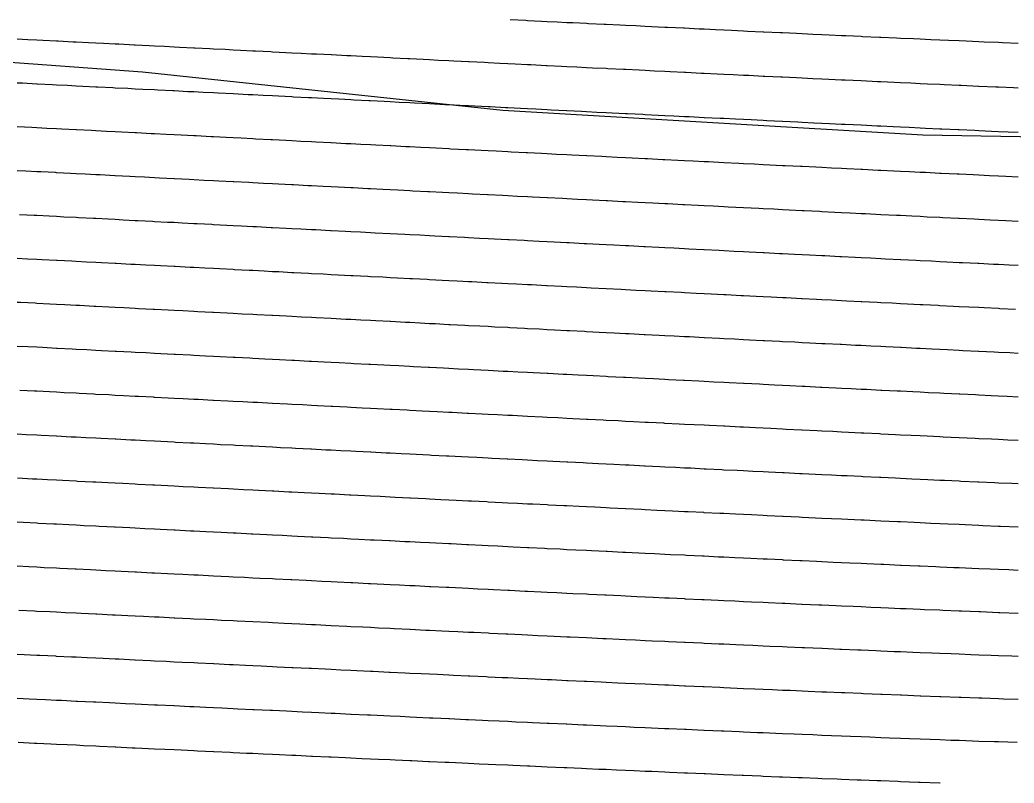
# Model space of a CAD drawing. Header units: metres. Extents: x 0 to 7092, y 40 to 458.
# Drawn here: x 1673.4 to 1833.5, y 40 to 163 of the extents above; entities that cross this region are included whole.
import ezdxf

# ---------------------------------------------------------------- set-up
doc = ezdxf.new("R2010")
doc.units = ezdxf.units.M

msp = doc.modelspace()

# ---------------------------------------------------------------- linework, layer by layer
at = {"color": 1}
msp.add_lwpolyline([(1631.43, 159.15), (1693.11, 154.64), (1693.11, 154.64), (1693.11, 154.64), (1693.11, 154.64), (1693.11, 154.64), (1751.17, 148.46), (1751.17, 148.46), (1751.17, 148.46), (1751.17, 148.46), (1751.17, 148.46), (1751.17, 148.46), (1818.84, 144.49), (1818.84, 144.49), (1818.84, 144.49), (1818.84, 144.49), (1818.84, 144.49), (1881.6, 143.42)], dxfattribs=at)
at = {"layer": 'Contour_Level_10'}
msp.add_lwpolyline([(1834.17, 123.41), (1832.7, 123.48), (1831.01, 123.56), (1830.18, 123.6), (1827.85, 123.72), (1827.68, 123.72), (1825.18, 123.85), (1824.69, 123.87), (1822.69, 123.97), (1821.53, 124.03), (1820.21, 124.09), (1818.37, 124.18), (1817.74, 124.22), (1815.27, 124.34), (1815.2, 124.34), (1812.81, 124.46), (1812.04, 124.5), (1810.36, 124.59), (1808.88, 124.66), (1807.91, 124.71), (1805.72, 124.82), (1805.46, 124.83), (1803.01, 124.95), (1802.56, 124.98), (1800.57, 125.08), (1799.4, 125.14), (1798.14, 125.2), (1796.23, 125.3), (1795.7, 125.32), (1793.27, 125.45), (1793.07, 125.46), (1790.84, 125.57), (1789.91, 125.62), (1788.41, 125.69), (1786.75, 125.78), (1785.99, 125.82), (1783.59, 125.94), (1783.56, 125.94), (1781.14, 126.06), (1780.43, 126.1), (1778.72, 126.19), (1777.26, 126.26), (1776.31, 126.31), (1774.1, 126.42), (1773.89, 126.43), (1771.47, 126.56), (1770.94, 126.58), (1769.06, 126.68), (1767.78, 126.74), (1766.65, 126.8), (1764.62, 126.91), (1764.24, 126.92), (1761.83, 127.05), (1761.45, 127.07), (1759.42, 127.17), (1758.29, 127.23), (1757.01, 127.29), (1755.13, 127.39), (1754.61, 127.42), (1752.2, 127.54), (1751.97, 127.55), (1749.8, 127.66), (1748.81, 127.71), (1747.4, 127.79), (1745.65, 127.88), (1744.99, 127.91), (1742.59, 128.03), (1742.48, 128.04), (1740.19, 128.16), (1739.32, 128.2), (1737.79, 128.28), (1736.16, 128.36), (1735.39, 128.4), (1733, 128.53), (1733, 128.53), (1730.6, 128.65), (1729.84, 128.69), (1728.2, 128.77), (1726.68, 128.85), (1725.81, 128.89), (1723.51, 129.01), (1723.41, 129.02), (1721.02, 129.14), (1720.35, 129.18), (1718.63, 129.26), (1717.19, 129.34), (1716.24, 129.39), (1714.03, 129.5), (1713.85, 129.51), (1711.46, 129.63), (1710.87, 129.66), (1709.07, 129.76), (1707.7, 129.83), (1706.68, 129.88), (1704.54, 129.99), (1704.29, 130), (1701.9, 130.13), (1701.38, 130.15), (1699.51, 130.25), (1698.22, 130.32), (1697.13, 130.37), (1695.06, 130.48), (1694.74, 130.5), (1692.36, 130.62), (1691.9, 130.64), (1689.97, 130.74), (1688.73, 130.81), (1687.59, 130.86), (1685.57, 130.97), (1685.21, 130.99), (1682.82, 131.11), (1682.41, 131.13), (1680.44, 131.23), (1679.25, 131.3), (1678.06, 131.36), (1676.09, 131.46), (1675.68, 131.48), (1673.3, 131.6)], dxfattribs=at)
at = {"layer": 'Contour_Level_11'}
msp.add_lwpolyline([(1833.74, 116.34), (1831.22, 116.46), (1831.01, 116.47), (1828.72, 116.58), (1827.85, 116.63), (1826.24, 116.71), (1824.69, 116.78), (1823.75, 116.83), (1821.53, 116.94), (1821.28, 116.95), (1818.81, 117.08), (1818.37, 117.1), (1816.35, 117.2), (1815.2, 117.26), (1813.9, 117.32), (1812.04, 117.41), (1811.45, 117.44), (1809, 117.57), (1808.88, 117.57), (1806.56, 117.69), (1805.72, 117.73), (1804.12, 117.81), (1802.56, 117.89), (1801.68, 117.94), (1799.4, 118.05), (1799.25, 118.06), (1796.82, 118.18), (1796.23, 118.21), (1794.39, 118.31), (1793.07, 118.37), (1791.97, 118.43), (1789.91, 118.53), (1789.54, 118.55), (1787.12, 118.68), (1786.75, 118.69), (1784.7, 118.8), (1783.59, 118.86), (1782.29, 118.92), (1780.43, 119.02), (1779.87, 119.05), (1777.45, 119.17), (1777.26, 119.18), (1775.04, 119.29), (1774.1, 119.34), (1772.63, 119.41), (1770.94, 119.5), (1770.22, 119.54), (1767.81, 119.66), (1767.78, 119.66), (1765.4, 119.78), (1764.62, 119.82), (1763, 119.91), (1761.45, 119.99), (1760.59, 120.03), (1758.29, 120.15), (1758.19, 120.15), (1755.79, 120.28), (1755.13, 120.31), (1753.38, 120.4), (1751.97, 120.47), (1750.98, 120.52), (1748.81, 120.63), (1748.58, 120.65), (1746.18, 120.77), (1745.65, 120.8), (1743.79, 120.89), (1742.48, 120.96), (1741.39, 121.02), (1739.32, 121.12), (1738.99, 121.14), (1736.6, 121.26), (1736.16, 121.28), (1734.2, 121.38), (1733, 121.45), (1731.81, 121.51), (1729.84, 121.61), (1729.42, 121.63), (1727.02, 121.75), (1726.68, 121.77), (1724.63, 121.88), (1723.51, 121.93), (1722.24, 122), (1720.35, 122.1), (1719.85, 122.12), (1717.46, 122.25), (1717.19, 122.26), (1715.08, 122.37), (1714.03, 122.42), (1712.69, 122.49), (1710.87, 122.59), (1710.3, 122.62), (1707.92, 122.74), (1707.7, 122.75), (1705.53, 122.86), (1704.54, 122.91), (1703.15, 122.98), (1701.38, 123.08), (1700.76, 123.11), (1698.38, 123.23), (1698.22, 123.24), (1696, 123.35), (1695.06, 123.4), (1693.62, 123.48), (1691.9, 123.57), (1691.24, 123.6), (1688.86, 123.72), (1688.73, 123.73), (1686.48, 123.85), (1685.57, 123.89), (1684.1, 123.97), (1682.41, 124.06), (1681.73, 124.09), (1679.35, 124.22), (1679.25, 124.22), (1676.97, 124.34), (1676.09, 124.39), (1674.6, 124.46), (1672.93, 124.55)], dxfattribs=at)
at = {"layer": 'Contour_Level_12'}
msp.add_lwpolyline([(1834.17, 109.25), (1832.81, 109.32), (1831.01, 109.41), (1830.28, 109.44), (1827.85, 109.56), (1827.77, 109.56), (1825.27, 109.69), (1824.69, 109.72), (1822.78, 109.81), (1821.53, 109.87), (1820.29, 109.93), (1818.37, 110.03), (1817.82, 110.06), (1815.35, 110.18), (1815.2, 110.19), (1812.88, 110.3), (1812.04, 110.35), (1810.42, 110.43), (1808.88, 110.5), (1807.97, 110.55), (1805.72, 110.66), (1805.52, 110.67), (1803.07, 110.8), (1802.56, 110.82), (1800.63, 110.92), (1799.4, 110.98), (1798.19, 111.04), (1796.23, 111.14), (1795.76, 111.17), (1793.32, 111.29), (1793.07, 111.3), (1790.89, 111.41), (1789.91, 111.46), (1788.47, 111.53), (1786.75, 111.62), (1786.04, 111.66), (1783.62, 111.78), (1783.59, 111.78), (1781.2, 111.9), (1780.43, 111.94), (1778.78, 112.03), (1777.26, 112.1), (1776.36, 112.15), (1774.1, 112.27), (1773.94, 112.27), (1771.53, 112.4), (1770.94, 112.43), (1769.11, 112.52), (1767.78, 112.59), (1766.7, 112.64), (1764.62, 112.75), (1764.29, 112.77), (1761.88, 112.89), (1761.45, 112.91), (1759.48, 113.01), (1758.29, 113.07), (1757.07, 113.14), (1755.13, 113.23), (1754.66, 113.26), (1752.26, 113.38), (1751.97, 113.4), (1749.86, 113.5), (1748.81, 113.56), (1747.45, 113.63), (1745.65, 113.72), (1745.05, 113.75), (1742.65, 113.87), (1742.48, 113.88), (1740.26, 114), (1739.32, 114.04), (1737.86, 114.12), (1736.16, 114.21), (1735.46, 114.24), (1733.06, 114.37), (1733, 114.37), (1730.67, 114.49), (1729.84, 114.53), (1728.28, 114.61), (1726.68, 114.69), (1725.88, 114.74), (1723.51, 114.86), (1723.49, 114.86), (1721.1, 114.98), (1720.35, 115.02), (1718.71, 115.11), (1717.19, 115.18), (1716.32, 115.23), (1714.03, 115.35), (1713.93, 115.35), (1711.54, 115.47), (1710.87, 115.51), (1709.16, 115.6), (1707.7, 115.67), (1706.77, 115.72), (1704.54, 115.84), (1704.38, 115.84), (1702, 115.97), (1701.38, 116), (1699.62, 116.09), (1698.22, 116.16), (1697.23, 116.21), (1695.06, 116.33), (1694.85, 116.34), (1692.47, 116.46), (1691.9, 116.49), (1690.09, 116.58), (1688.73, 116.65), (1687.71, 116.71), (1685.57, 116.82), (1685.33, 116.83), (1682.95, 116.95), (1682.41, 116.98), (1680.58, 117.08), (1679.25, 117.14), (1678.2, 117.2), (1676.09, 117.31), (1675.82, 117.32), (1673.45, 117.44), (1672.93, 117.47)], dxfattribs=at)
at = {"layer": 'Contour_Level_13'}
msp.add_lwpolyline([(1834.17, 102.22), (1832.41, 102.3), (1831.01, 102.37), (1829.84, 102.42), (1827.85, 102.52), (1827.29, 102.55), (1824.75, 102.67), (1824.69, 102.67), (1822.22, 102.79), (1821.53, 102.83), (1819.71, 102.92), (1818.37, 102.98), (1817.2, 103.04), (1815.2, 103.14), (1814.7, 103.16), (1812.21, 103.29), (1812.04, 103.29), (1809.73, 103.41), (1808.88, 103.45), (1807.25, 103.53), (1805.72, 103.61), (1804.78, 103.65), (1802.56, 103.77), (1802.31, 103.78), (1799.85, 103.9), (1799.4, 103.92), (1797.39, 104.02), (1796.23, 104.08), (1794.94, 104.15), (1793.07, 104.24), (1792.49, 104.27), (1790.04, 104.39), (1789.91, 104.4), (1787.6, 104.52), (1786.75, 104.56), (1785.16, 104.64), (1783.59, 104.72), (1782.72, 104.76), (1780.43, 104.88), (1780.28, 104.89), (1777.85, 105.01), (1777.26, 105.04), (1775.42, 105.13), (1774.1, 105.2), (1772.99, 105.26), (1770.94, 105.36), (1770.57, 105.38), (1768.14, 105.5), (1767.78, 105.52), (1765.72, 105.62), (1764.62, 105.68), (1763.3, 105.75), (1761.45, 105.84), (1760.88, 105.87), (1758.47, 105.99), (1758.29, 106), (1756.05, 106.12), (1755.13, 106.16), (1753.64, 106.24), (1751.97, 106.33), (1751.23, 106.36), (1748.81, 106.49), (1748.81, 106.49), (1746.41, 106.61), (1745.65, 106.65), (1744, 106.73), (1742.48, 106.81), (1741.59, 106.86), (1739.32, 106.97), (1739.18, 106.98), (1736.78, 107.1), (1736.16, 107.13), (1734.38, 107.23), (1733, 107.3), (1731.97, 107.35), (1729.84, 107.46), (1729.57, 107.47), (1727.17, 107.59), (1726.68, 107.62), (1724.77, 107.72), (1723.51, 107.78), (1722.38, 107.84), (1720.35, 107.94), (1719.98, 107.96), (1717.58, 108.09), (1717.19, 108.11), (1715.19, 108.21), (1714.03, 108.27), (1712.79, 108.33), (1710.87, 108.43), (1710.4, 108.46), (1708.01, 108.58), (1707.7, 108.6), (1705.62, 108.7), (1704.54, 108.76), (1703.23, 108.83), (1701.38, 108.92), (1700.84, 108.95), (1698.45, 109.07), (1698.22, 109.08), (1696.06, 109.2), (1695.06, 109.25), (1693.68, 109.32), (1691.9, 109.41), (1691.29, 109.44), (1688.9, 109.56), (1688.73, 109.57), (1686.52, 109.69), (1685.57, 109.74), (1684.14, 109.81), (1682.41, 109.9), (1681.76, 109.93), (1679.37, 110.06), (1679.25, 110.06), (1676.99, 110.18), (1676.09, 110.23), (1674.61, 110.3), (1672.93, 110.39)], dxfattribs=at)
at = {"layer": 'Contour_Level_14'}
msp.add_lwpolyline([(1834.17, 95.21), (1832.52, 95.28), (1831.01, 95.35), (1829.88, 95.41), (1827.85, 95.5), (1827.26, 95.53), (1824.69, 95.65), (1824.65, 95.65), (1822.07, 95.77), (1821.53, 95.8), (1819.5, 95.9), (1818.37, 95.95), (1816.94, 96.02), (1815.2, 96.1), (1814.39, 96.14), (1812.04, 96.26), (1811.86, 96.27), (1809.33, 96.39), (1808.88, 96.41), (1806.82, 96.51), (1805.72, 96.57), (1804.31, 96.64), (1802.56, 96.72), (1801.8, 96.76), (1799.4, 96.88), (1799.31, 96.88), (1796.82, 97.01), (1796.23, 97.04), (1794.34, 97.13), (1793.07, 97.19), (1791.86, 97.25), (1789.91, 97.35), (1789.39, 97.38), (1786.92, 97.5), (1786.75, 97.51), (1784.46, 97.62), (1783.59, 97.67), (1782, 97.74), (1780.43, 97.82), (1779.54, 97.87), (1777.26, 97.98), (1777.08, 97.99), (1774.63, 98.11), (1774.1, 98.14), (1772.19, 98.24), (1770.94, 98.3), (1769.74, 98.36), (1767.78, 98.46), (1767.3, 98.48), (1764.86, 98.61), (1764.62, 98.62), (1762.43, 98.73), (1761.45, 98.78), (1759.99, 98.85), (1758.29, 98.94), (1757.56, 98.98), (1755.13, 99.1), (1755.13, 99.1), (1752.7, 99.22), (1751.97, 99.26), (1750.27, 99.35), (1748.81, 99.42), (1747.85, 99.47), (1745.65, 99.58), (1745.43, 99.59), (1743.01, 99.71), (1742.48, 99.74), (1740.59, 99.84), (1739.32, 99.9), (1738.17, 99.96), (1736.16, 100.06), (1735.75, 100.08), (1733.34, 100.21), (1733, 100.22), (1730.92, 100.33), (1729.84, 100.39), (1728.51, 100.45), (1726.68, 100.55), (1726.1, 100.58), (1723.69, 100.7), (1723.51, 100.71), (1721.28, 100.82), (1720.35, 100.87), (1718.88, 100.95), (1717.19, 101.03), (1716.47, 101.07), (1714.06, 101.19), (1714.03, 101.19), (1711.66, 101.32), (1710.87, 101.36), (1709.26, 101.44), (1707.7, 101.52), (1706.86, 101.56), (1704.54, 101.68), (1704.46, 101.68), (1702.06, 101.81), (1701.38, 101.84), (1699.66, 101.93), (1698.22, 102), (1697.26, 102.05), (1695.06, 102.17), (1694.86, 102.18), (1692.47, 102.3), (1691.9, 102.33), (1690.07, 102.42), (1688.73, 102.49), (1687.68, 102.55), (1685.57, 102.65), (1685.28, 102.67), (1682.89, 102.79), (1682.41, 102.82), (1680.5, 102.92), (1679.25, 102.98), (1678.11, 103.04), (1676.09, 103.14), (1675.72, 103.16), (1673.33, 103.29)], dxfattribs=at)
at = {"layer": 'Contour_Level_15'}
msp.add_lwpolyline([(1834.17, 88.22), (1833.13, 88.26), (1831.01, 88.36), (1830.37, 88.39), (1827.85, 88.5), (1827.65, 88.51), (1824.96, 88.63), (1824.69, 88.65), (1822.29, 88.76), (1821.53, 88.79), (1819.64, 88.88), (1818.37, 88.94), (1817.02, 89), (1815.2, 89.09), (1814.4, 89.13), (1812.04, 89.24), (1811.81, 89.25), (1809.22, 89.37), (1808.88, 89.39), (1806.65, 89.5), (1805.72, 89.54), (1804.09, 89.62), (1802.56, 89.69), (1801.55, 89.74), (1799.4, 89.85), (1799, 89.86), (1796.47, 89.99), (1796.23, 90), (1793.95, 90.11), (1793.07, 90.15), (1791.44, 90.23), (1789.91, 90.31), (1788.93, 90.36), (1786.75, 90.46), (1786.42, 90.48), (1783.93, 90.6), (1783.59, 90.62), (1781.43, 90.73), (1780.43, 90.78), (1778.95, 90.85), (1777.26, 90.93), (1776.46, 90.97), (1774.1, 91.09), (1773.99, 91.1), (1771.51, 91.22), (1770.94, 91.25), (1769.04, 91.34), (1767.78, 91.41), (1766.58, 91.47), (1764.62, 91.56), (1764.11, 91.59), (1761.65, 91.71), (1761.45, 91.72), (1759.2, 91.83), (1758.29, 91.88), (1756.74, 91.96), (1755.13, 92.04), (1754.29, 92.08), (1751.97, 92.2), (1751.84, 92.2), (1749.4, 92.33), (1748.81, 92.36), (1746.96, 92.45), (1745.65, 92.52), (1744.51, 92.57), (1742.48, 92.68), (1742.07, 92.7), (1739.64, 92.82), (1739.32, 92.84), (1737.2, 92.94), (1736.16, 93), (1734.77, 93.07), (1733, 93.16), (1732.34, 93.19), (1729.91, 93.31), (1729.84, 93.32), (1727.48, 93.44), (1726.68, 93.48), (1725.05, 93.56), (1723.51, 93.64), (1722.63, 93.68), (1720.35, 93.8), (1720.2, 93.8), (1717.78, 93.93), (1717.19, 93.96), (1715.36, 94.05), (1714.03, 94.12), (1712.94, 94.17), (1710.87, 94.28), (1710.52, 94.3), (1708.11, 94.42), (1707.7, 94.44), (1705.69, 94.54), (1704.54, 94.6), (1703.28, 94.67), (1701.38, 94.76), (1700.86, 94.79), (1698.45, 94.91), (1698.22, 94.92), (1696.04, 95.04), (1695.06, 95.09), (1693.63, 95.16), (1691.9, 95.25), (1691.22, 95.28), (1688.81, 95.41), (1688.73, 95.41), (1686.4, 95.53), (1685.57, 95.57), (1684, 95.65), (1682.41, 95.73), (1681.59, 95.77), (1679.25, 95.89), (1679.19, 95.9), (1676.78, 96.02), (1676.09, 96.06), (1674.38, 96.14), (1672.93, 96.22)], dxfattribs=at)
at = {"layer": 'Contour_Level_16'}
msp.add_lwpolyline([(1834.17, 81.25), (1831.31, 81.37), (1831.01, 81.38), (1828.46, 81.49), (1827.85, 81.52), (1825.65, 81.62), (1824.69, 81.66), (1822.88, 81.74), (1821.53, 81.8), (1820.13, 81.86), (1818.37, 81.94), (1817.41, 81.98), (1815.2, 82.09), (1814.71, 82.11), (1812.04, 82.23), (1812.04, 82.23), (1809.38, 82.35), (1808.88, 82.38), (1806.74, 82.48), (1805.72, 82.53), (1804.12, 82.6), (1802.56, 82.67), (1801.51, 82.72), (1799.4, 82.82), (1798.92, 82.85), (1796.33, 82.97), (1796.23, 82.97), (1793.76, 83.09), (1793.07, 83.13), (1791.19, 83.22), (1789.91, 83.28), (1788.64, 83.34), (1786.75, 83.43), (1786.09, 83.46), (1783.59, 83.58), (1783.55, 83.59), (1781.02, 83.71), (1780.43, 83.74), (1778.5, 83.83), (1777.26, 83.89), (1775.98, 83.95), (1774.1, 84.05), (1773.47, 84.08), (1770.96, 84.2), (1770.94, 84.2), (1768.46, 84.32), (1767.78, 84.36), (1765.96, 84.45), (1764.62, 84.51), (1763.47, 84.57), (1761.45, 84.67), (1760.98, 84.69), (1758.49, 84.82), (1758.29, 84.83), (1756.01, 84.94), (1755.13, 84.98), (1753.53, 85.06), (1751.97, 85.14), (1751.06, 85.19), (1748.81, 85.3), (1748.59, 85.31), (1746.12, 85.43), (1745.65, 85.46), (1743.66, 85.56), (1742.48, 85.61), (1741.19, 85.68), (1739.32, 85.77), (1738.73, 85.8), (1736.28, 85.92), (1736.16, 85.93), (1733.82, 86.05), (1733, 86.09), (1731.37, 86.17), (1729.84, 86.25), (1728.92, 86.29), (1726.68, 86.41), (1726.47, 86.42), (1724.02, 86.54), (1723.51, 86.57), (1721.58, 86.66), (1720.35, 86.73), (1719.14, 86.79), (1717.19, 86.88), (1716.69, 86.91), (1714.25, 87.03), (1714.03, 87.04), (1711.82, 87.16), (1710.87, 87.2), (1709.38, 87.28), (1707.7, 87.36), (1706.94, 87.4), (1704.54, 87.52), (1704.51, 87.53), (1702.08, 87.65), (1701.38, 87.68), (1699.65, 87.77), (1698.22, 87.84), (1697.21, 87.89), (1695.06, 88), (1694.79, 88.02), (1692.36, 88.14), (1691.9, 88.16), (1689.93, 88.26), (1688.73, 88.32), (1687.5, 88.39), (1685.57, 88.49), (1685.08, 88.51), (1682.65, 88.63), (1682.41, 88.65), (1680.23, 88.76), (1679.25, 88.81), (1677.8, 88.88), (1676.09, 88.97), (1675.38, 89), (1672.96, 89.13)], dxfattribs=at)
at = {"layer": 'Contour_Level_17'}
msp.add_lwpolyline([(1834.17, 74.29), (1832.67, 74.35), (1831.01, 74.42), (1829.66, 74.47), (1827.85, 74.55), (1826.71, 74.6), (1824.69, 74.68), (1823.8, 74.72), (1821.53, 74.82), (1820.93, 74.84), (1818.37, 74.96), (1818.1, 74.97), (1815.3, 75.09), (1815.2, 75.09), (1812.53, 75.21), (1812.04, 75.24), (1809.79, 75.34), (1808.88, 75.38), (1807.07, 75.46), (1805.72, 75.52), (1804.37, 75.58), (1802.56, 75.67), (1801.69, 75.71), (1799.4, 75.81), (1799.02, 75.83), (1796.38, 75.95), (1796.23, 75.96), (1793.74, 76.08), (1793.07, 76.11), (1791.12, 76.2), (1789.91, 76.26), (1788.51, 76.32), (1786.75, 76.4), (1785.91, 76.44), (1783.59, 76.56), (1783.32, 76.57), (1780.75, 76.69), (1780.43, 76.71), (1778.18, 76.81), (1777.26, 76.86), (1775.61, 76.94), (1774.1, 77.01), (1773.06, 77.06), (1770.94, 77.16), (1770.51, 77.18), (1767.97, 77.31), (1767.78, 77.32), (1765.44, 77.43), (1764.62, 77.47), (1762.91, 77.55), (1761.45, 77.62), (1760.38, 77.68), (1758.29, 77.78), (1757.87, 77.8), (1755.35, 77.92), (1755.13, 77.93), (1752.84, 78.05), (1751.97, 78.09), (1750.34, 78.17), (1748.81, 78.24), (1747.84, 78.29), (1745.65, 78.4), (1745.34, 78.41), (1742.85, 78.54), (1742.48, 78.56), (1740.36, 78.66), (1739.32, 78.71), (1737.87, 78.78), (1736.16, 78.87), (1735.39, 78.91), (1733, 79.03), (1732.9, 79.03), (1730.43, 79.15), (1729.84, 79.18), (1727.95, 79.28), (1726.68, 79.34), (1725.48, 79.4), (1723.51, 79.5), (1723, 79.52), (1720.54, 79.65), (1720.35, 79.65), (1718.07, 79.77), (1717.19, 79.81), (1715.6, 79.89), (1714.03, 79.97), (1713.14, 80.02), (1710.87, 80.13), (1710.68, 80.14), (1708.22, 80.26), (1707.7, 80.29), (1705.76, 80.38), (1704.54, 80.45), (1703.3, 80.51), (1701.38, 80.6), (1700.85, 80.63), (1698.39, 80.75), (1698.22, 80.76), (1695.94, 80.88), (1695.06, 80.92), (1693.49, 81), (1691.9, 81.08), (1691.04, 81.12), (1688.73, 81.24), (1688.59, 81.25), (1686.14, 81.37), (1685.57, 81.4), (1683.69, 81.49), (1682.41, 81.56), (1681.24, 81.62), (1679.25, 81.72), (1678.8, 81.74), (1676.35, 81.86), (1676.09, 81.88), (1673.9, 81.98), (1672.93, 82.03)], dxfattribs=at)
at = {"layer": 'Contour_Level_18'}
msp.add_lwpolyline([(1834.17, 67.34), (1831.22, 67.46), (1831.01, 67.46), (1828.09, 67.58), (1827.85, 67.59), (1825.03, 67.7), (1824.69, 67.72), (1822.02, 67.83), (1821.53, 67.85), (1819.06, 67.95), (1818.37, 67.98), (1816.15, 68.07), (1815.2, 68.11), (1813.27, 68.2), (1812.04, 68.25), (1810.43, 68.32), (1808.88, 68.39), (1807.61, 68.44), (1805.72, 68.52), (1804.82, 68.56), (1802.56, 68.67), (1802.06, 68.69), (1799.4, 68.81), (1799.31, 68.81), (1796.59, 68.93), (1796.23, 68.95), (1793.89, 69.06), (1793.07, 69.09), (1791.2, 69.18), (1789.91, 69.24), (1788.53, 69.3), (1786.75, 69.39), (1785.87, 69.43), (1783.59, 69.53), (1783.22, 69.55), (1780.59, 69.67), (1780.43, 69.68), (1777.97, 69.8), (1777.26, 69.83), (1775.36, 69.92), (1774.1, 69.98), (1772.76, 70.04), (1770.94, 70.13), (1770.16, 70.17), (1767.78, 70.28), (1767.58, 70.29), (1765, 70.41), (1764.62, 70.43), (1762.43, 70.53), (1761.45, 70.58), (1759.86, 70.66), (1758.29, 70.73), (1757.31, 70.78), (1755.13, 70.89), (1754.75, 70.9), (1752.21, 71.03), (1751.97, 71.04), (1749.67, 71.15), (1748.81, 71.19), (1747.13, 71.27), (1745.65, 71.35), (1744.6, 71.4), (1742.48, 71.5), (1742.07, 71.52), (1739.55, 71.64), (1739.32, 71.65), (1737.03, 71.77), (1736.16, 71.81), (1734.52, 71.89), (1733, 71.96), (1732.01, 72.01), (1729.84, 72.12), (1729.5, 72.14), (1726.99, 72.26), (1726.68, 72.27), (1724.49, 72.38), (1723.51, 72.43), (1721.99, 72.5), (1720.35, 72.59), (1719.49, 72.63), (1717.19, 72.74), (1717, 72.75), (1714.5, 72.87), (1714.03, 72.9), (1712.01, 73), (1710.87, 73.05), (1709.53, 73.12), (1707.7, 73.21), (1707.04, 73.24), (1704.55, 73.37), (1704.54, 73.37), (1702.07, 73.49), (1701.38, 73.52), (1699.59, 73.61), (1698.22, 73.68), (1697.11, 73.74), (1695.06, 73.84), (1694.63, 73.86), (1692.15, 73.98), (1691.9, 73.99), (1689.67, 74.11), (1688.73, 74.15), (1687.19, 74.23), (1685.57, 74.31), (1684.72, 74.35), (1682.41, 74.47), (1682.24, 74.47), (1679.77, 74.6), (1679.25, 74.62), (1677.29, 74.72), (1676.09, 74.78), (1674.82, 74.84), (1672.93, 74.94)], dxfattribs=at)
at = {"layer": 'Contour_Level_19'}
msp.add_lwpolyline([(1834.17, 60.4), (1833.14, 60.44), (1831.01, 60.52), (1829.81, 60.56), (1827.85, 60.64), (1826.56, 60.68), (1824.69, 60.76), (1823.39, 60.81), (1821.53, 60.88), (1820.28, 60.93), (1818.37, 61.01), (1817.23, 61.05), (1815.2, 61.14), (1814.22, 61.18), (1812.04, 61.27), (1811.26, 61.3), (1808.88, 61.4), (1808.34, 61.42), (1805.72, 61.54), (1805.45, 61.55), (1802.59, 61.67), (1802.56, 61.67), (1799.76, 61.79), (1799.4, 61.81), (1796.96, 61.92), (1796.23, 61.95), (1794.18, 62.04), (1793.07, 62.09), (1791.42, 62.16), (1789.91, 62.23), (1788.67, 62.29), (1786.75, 62.37), (1785.95, 62.41), (1783.59, 62.52), (1783.24, 62.53), (1780.54, 62.65), (1780.43, 62.66), (1777.86, 62.78), (1777.26, 62.81), (1775.2, 62.9), (1774.1, 62.95), (1772.54, 63.02), (1770.94, 63.1), (1769.89, 63.15), (1767.78, 63.25), (1767.26, 63.27), (1764.63, 63.39), (1764.62, 63.39), (1762.01, 63.52), (1761.45, 63.54), (1759.41, 63.64), (1758.29, 63.69), (1756.8, 63.76), (1755.13, 63.84), (1754.21, 63.89), (1751.97, 63.99), (1751.62, 64.01), (1749.04, 64.13), (1748.81, 64.14), (1746.47, 64.26), (1745.65, 64.29), (1743.9, 64.38), (1742.48, 64.45), (1741.33, 64.5), (1739.32, 64.6), (1738.77, 64.62), (1736.22, 64.75), (1736.16, 64.75), (1733.67, 64.87), (1733, 64.9), (1731.12, 64.99), (1729.84, 65.06), (1728.58, 65.12), (1726.68, 65.21), (1726.04, 65.24), (1723.51, 65.36), (1723.5, 65.36), (1720.97, 65.49), (1720.35, 65.52), (1718.44, 65.61), (1717.19, 65.67), (1715.91, 65.73), (1714.03, 65.82), (1713.39, 65.86), (1710.87, 65.98), (1710.87, 65.98), (1708.35, 66.1), (1707.7, 66.13), (1705.83, 66.23), (1704.54, 66.29), (1703.31, 66.35), (1701.38, 66.44), (1700.8, 66.47), (1698.29, 66.59), (1698.22, 66.6), (1695.77, 66.72), (1695.06, 66.75), (1693.26, 66.84), (1691.9, 66.91), (1690.75, 66.96), (1688.73, 67.06), (1688.25, 67.09), (1685.74, 67.21), (1685.57, 67.22), (1683.23, 67.33), (1682.41, 67.37), (1680.72, 67.46), (1679.25, 67.53), (1678.22, 67.58), (1676.09, 67.68), (1675.71, 67.7), (1673.2, 67.83)], dxfattribs=at)
at = {"layer": 'Contour_Level_20'}
msp.add_lwpolyline([(1834.17, 53.46), (1831.8, 53.54), (1831.01, 53.57), (1828.34, 53.67), (1827.85, 53.68), (1824.99, 53.79), (1824.69, 53.8), (1821.71, 53.91), (1821.53, 53.92), (1818.51, 54.04), (1818.37, 54.04), (1815.37, 54.16), (1815.2, 54.17), (1812.28, 54.28), (1812.04, 54.29), (1809.24, 54.41), (1808.88, 54.42), (1806.24, 54.53), (1805.72, 54.55), (1803.28, 54.65), (1802.56, 54.68), (1800.36, 54.77), (1799.4, 54.82), (1797.46, 54.9), (1796.23, 54.95), (1794.59, 55.02), (1793.07, 55.09), (1791.75, 55.14), (1789.91, 55.22), (1788.93, 55.27), (1786.75, 55.36), (1786.13, 55.39), (1783.59, 55.5), (1783.35, 55.51), (1780.59, 55.64), (1780.43, 55.64), (1777.84, 55.76), (1777.26, 55.79), (1775.11, 55.88), (1774.1, 55.93), (1772.4, 56.01), (1770.94, 56.07), (1769.7, 56.13), (1767.78, 56.22), (1767.01, 56.25), (1764.62, 56.36), (1764.33, 56.38), (1761.66, 56.5), (1761.45, 56.51), (1759, 56.62), (1758.29, 56.65), (1756.35, 56.74), (1755.13, 56.8), (1753.71, 56.87), (1751.97, 56.95), (1751.07, 56.99), (1748.81, 57.1), (1748.45, 57.11), (1745.83, 57.24), (1745.65, 57.25), (1743.22, 57.36), (1742.48, 57.39), (1740.61, 57.48), (1739.32, 57.54), (1738.01, 57.61), (1736.16, 57.69), (1735.42, 57.73), (1733, 57.84), (1732.83, 57.85), (1730.24, 57.98), (1729.84, 58), (1727.66, 58.1), (1726.68, 58.15), (1725.08, 58.22), (1723.51, 58.3), (1722.51, 58.35), (1720.35, 58.45), (1719.94, 58.47), (1717.38, 58.59), (1717.19, 58.6), (1714.81, 58.71), (1714.03, 58.75), (1712.25, 58.84), (1710.87, 58.9), (1709.7, 58.96), (1707.7, 59.06), (1707.14, 59.08), (1704.59, 59.21), (1704.54, 59.21), (1702.04, 59.33), (1701.38, 59.36), (1699.49, 59.45), (1698.22, 59.51), (1696.94, 59.58), (1695.06, 59.67), (1694.39, 59.7), (1691.9, 59.82), (1691.85, 59.82), (1689.3, 59.95), (1688.73, 59.97), (1686.76, 60.07), (1685.57, 60.13), (1684.22, 60.19), (1682.41, 60.28), (1681.67, 60.32), (1679.25, 60.43), (1679.13, 60.44), (1676.59, 60.56), (1676.09, 60.59), (1674.04, 60.68), (1672.93, 60.74)], dxfattribs=at)
at = {"layer": 'Contour_Level_21'}
msp.add_lwpolyline([(1834.03, 46.53), (1831.01, 46.63), (1830.36, 46.65), (1827.85, 46.73), (1826.81, 46.77), (1824.69, 46.85), (1823.35, 46.89), (1821.53, 46.96), (1819.98, 47.02), (1818.37, 47.08), (1816.69, 47.14), (1815.2, 47.2), (1813.46, 47.26), (1812.04, 47.32), (1810.29, 47.39), (1808.88, 47.44), (1807.18, 47.51), (1805.72, 47.57), (1804.1, 47.63), (1802.56, 47.7), (1801.07, 47.76), (1799.4, 47.83), (1798.08, 47.88), (1796.23, 47.96), (1795.11, 48), (1793.07, 48.09), (1792.18, 48.13), (1789.91, 48.22), (1789.28, 48.25), (1786.75, 48.36), (1786.4, 48.37), (1783.59, 48.49), (1783.54, 48.5), (1780.71, 48.62), (1780.43, 48.63), (1777.9, 48.74), (1777.26, 48.77), (1775.1, 48.86), (1774.1, 48.91), (1772.32, 48.99), (1770.94, 49.05), (1769.56, 49.11), (1767.78, 49.19), (1766.81, 49.23), (1764.62, 49.33), (1764.07, 49.36), (1761.45, 49.48), (1761.34, 49.48), (1758.63, 49.6), (1758.29, 49.62), (1755.93, 49.73), (1755.13, 49.76), (1753.24, 49.85), (1751.97, 49.91), (1750.55, 49.97), (1748.81, 50.05), (1747.88, 50.1), (1745.65, 50.2), (1745.21, 50.22), (1742.55, 50.34), (1742.48, 50.35), (1739.9, 50.47), (1739.32, 50.49), (1737.26, 50.59), (1736.16, 50.64), (1734.62, 50.71), (1733, 50.79), (1731.99, 50.83), (1729.84, 50.94), (1729.36, 50.96), (1726.73, 51.08), (1726.68, 51.08), (1724.12, 51.2), (1723.51, 51.23), (1721.5, 51.33), (1720.35, 51.38), (1718.89, 51.45), (1717.19, 51.53), (1716.29, 51.57), (1714.03, 51.68), (1713.69, 51.7), (1711.09, 51.82), (1710.87, 51.83), (1708.49, 51.94), (1707.7, 51.98), (1705.9, 52.07), (1704.54, 52.13), (1703.3, 52.19), (1701.38, 52.28), (1700.71, 52.31), (1698.22, 52.43), (1698.13, 52.44), (1695.54, 52.56), (1695.06, 52.58), (1692.95, 52.68), (1691.9, 52.73), (1690.37, 52.8), (1688.73, 52.88), (1687.79, 52.93), (1685.57, 53.03), (1685.2, 53.05), (1682.62, 53.17), (1682.41, 53.18), (1680.04, 53.3), (1679.25, 53.33), (1677.46, 53.42), (1676.09, 53.49), (1674.87, 53.54), (1672.93, 53.64)], dxfattribs=at)
at = {"layer": 'Contour_Level_22'}
msp.add_lwpolyline([(1821.59, 40), (1821.53, 40), (1818.37, 40.11), (1818.14, 40.12), (1815.2, 40.23), (1814.77, 40.25), (1812.04, 40.35), (1811.46, 40.37), (1808.88, 40.47), (1808.22, 40.49), (1805.72, 40.59), (1805.02, 40.62), (1802.56, 40.71), (1801.88, 40.74), (1799.4, 40.84), (1798.78, 40.86), (1796.23, 40.96), (1795.72, 40.98), (1793.07, 41.09), (1792.7, 41.11), (1789.91, 41.22), (1789.7, 41.23), (1786.75, 41.35), (1786.74, 41.35), (1783.8, 41.48), (1783.59, 41.49), (1780.89, 41.6), (1780.43, 41.62), (1778, 41.72), (1777.26, 41.76), (1775.14, 41.85), (1774.1, 41.89), (1772.29, 41.97), (1770.94, 42.03), (1769.46, 42.09), (1767.78, 42.17), (1766.64, 42.22), (1764.62, 42.31), (1763.85, 42.34), (1761.45, 42.44), (1761.06, 42.46), (1758.29, 42.59), (1758.29, 42.59), (1755.53, 42.71), (1755.13, 42.73), (1752.78, 42.83), (1751.97, 42.87), (1750.05, 42.95), (1748.81, 43.01), (1747.32, 43.08), (1745.65, 43.15), (1744.6, 43.2), (1742.48, 43.3), (1741.89, 43.32), (1739.32, 43.44), (1739.19, 43.45), (1736.5, 43.57), (1736.16, 43.59), (1733.81, 43.69), (1733, 43.73), (1731.14, 43.82), (1729.84, 43.88), (1728.46, 43.94), (1726.68, 44.02), (1725.79, 44.06), (1723.51, 44.17), (1723.13, 44.19), (1720.47, 44.31), (1720.35, 44.31), (1717.82, 44.43), (1717.19, 44.46), (1715.17, 44.56), (1714.03, 44.61), (1712.53, 44.68), (1710.87, 44.76), (1709.88, 44.8), (1707.7, 44.9), (1707.24, 44.92), (1704.61, 45.05), (1704.54, 45.05), (1701.97, 45.17), (1701.38, 45.2), (1699.34, 45.29), (1698.22, 45.35), (1696.71, 45.42), (1695.06, 45.49), (1694.08, 45.54), (1691.9, 45.64), (1691.46, 45.66), (1688.83, 45.79), (1688.73, 45.79), (1686.2, 45.91), (1685.57, 45.94), (1683.58, 46.03), (1682.41, 46.09), (1680.95, 46.16), (1679.25, 46.24), (1678.32, 46.28), (1676.09, 46.38), (1675.7, 46.4), (1673.07, 46.53)], dxfattribs=at)
at = {"layer": 'Contour_Level_5'}
msp.add_lwpolyline([(1834.17, 159.2), (1831.64, 159.31), (1831.01, 159.33), (1828.69, 159.43), (1827.85, 159.46), (1825.8, 159.55), (1824.69, 159.6), (1822.94, 159.68), (1821.53, 159.74), (1820.12, 159.8), (1818.37, 159.88), (1817.33, 159.92), (1815.2, 160.02), (1814.57, 160.05), (1812.04, 160.16), (1811.83, 160.17), (1809.12, 160.29), (1808.88, 160.3), (1806.43, 160.41), (1805.72, 160.45), (1803.75, 160.54), (1802.56, 160.59), (1801.09, 160.66), (1799.4, 160.74), (1798.44, 160.78), (1796.23, 160.89), (1795.81, 160.91), (1793.19, 161.03), (1793.07, 161.04), (1790.58, 161.15), (1789.91, 161.18), (1787.98, 161.28), (1786.75, 161.33), (1785.39, 161.4), (1783.59, 161.49), (1782.81, 161.52), (1780.43, 161.64), (1780.24, 161.65), (1777.67, 161.77), (1777.26, 161.79), (1775.12, 161.89), (1774.1, 161.94), (1772.57, 162.02), (1770.94, 162.09), (1770.02, 162.14), (1767.78, 162.25), (1767.48, 162.26), (1764.95, 162.38), (1764.62, 162.4), (1762.42, 162.51), (1761.45, 162.55), (1759.9, 162.63), (1758.29, 162.71), (1757.38, 162.75), (1755.13, 162.86), (1754.86, 162.88), (1752.35, 163)], dxfattribs=at)
at = {"layer": 'Contour_Level_6'}
msp.add_lwpolyline([(1834.17, 152.01), (1833.41, 152.04), (1831.01, 152.15), (1830.57, 152.17), (1827.85, 152.28), (1827.76, 152.29), (1825, 152.41), (1824.69, 152.43), (1822.26, 152.53), (1821.53, 152.57), (1819.55, 152.66), (1818.37, 152.71), (1816.86, 152.78), (1815.2, 152.86), (1814.18, 152.9), (1812.04, 153), (1811.53, 153.03), (1808.89, 153.15), (1808.88, 153.15), (1806.28, 153.27), (1805.72, 153.3), (1803.67, 153.4), (1802.56, 153.45), (1801.08, 153.52), (1799.4, 153.6), (1798.49, 153.64), (1796.23, 153.75), (1795.92, 153.77), (1793.35, 153.89), (1793.07, 153.9), (1790.8, 154.01), (1789.91, 154.05), (1788.25, 154.14), (1786.75, 154.21), (1785.71, 154.26), (1783.59, 154.36), (1783.18, 154.38), (1780.65, 154.5), (1780.43, 154.52), (1778.13, 154.63), (1777.26, 154.67), (1775.61, 154.75), (1774.1, 154.82), (1773.1, 154.87), (1770.94, 154.98), (1770.6, 155), (1768.09, 155.12), (1767.78, 155.14), (1765.6, 155.24), (1764.62, 155.29), (1763.1, 155.37), (1761.45, 155.45), (1760.61, 155.49), (1758.29, 155.6), (1758.13, 155.61), (1755.64, 155.74), (1755.13, 155.76), (1753.16, 155.86), (1751.97, 155.92), (1750.69, 155.98), (1748.81, 156.08), (1748.21, 156.11), (1745.74, 156.23), (1745.65, 156.23), (1743.27, 156.35), (1742.48, 156.39), (1740.8, 156.47), (1739.32, 156.55), (1738.33, 156.6), (1736.16, 156.71), (1735.87, 156.72), (1733.41, 156.84), (1733, 156.86), (1730.95, 156.97), (1729.84, 157.02), (1728.49, 157.09), (1726.68, 157.18), (1726.03, 157.21), (1723.58, 157.34), (1723.51, 157.34), (1721.12, 157.46), (1720.35, 157.5), (1718.67, 157.58), (1717.19, 157.66), (1716.22, 157.71), (1714.03, 157.82), (1713.77, 157.83), (1711.32, 157.95), (1710.87, 157.97), (1708.87, 158.08), (1707.7, 158.13), (1706.42, 158.2), (1704.54, 158.29), (1703.97, 158.32), (1701.52, 158.44), (1701.38, 158.45), (1699.08, 158.57), (1698.22, 158.61), (1696.63, 158.69), (1695.06, 158.77), (1694.19, 158.81), (1691.9, 158.93), (1691.74, 158.94), (1689.29, 159.06), (1688.73, 159.09), (1686.85, 159.18), (1685.57, 159.25), (1684.4, 159.31), (1682.41, 159.41), (1681.96, 159.43), (1679.51, 159.55), (1679.25, 159.57), (1677.07, 159.68), (1676.09, 159.72), (1674.62, 159.8), (1672.93, 159.88)], dxfattribs=at)
at = {"layer": 'Contour_Level_7'}
msp.add_lwpolyline([(1834.17, 144.83), (1832.58, 144.9), (1831.01, 144.97), (1829.86, 145.02), (1827.85, 145.12), (1827.17, 145.15), (1824.69, 145.26), (1824.5, 145.27), (1821.86, 145.39), (1821.53, 145.41), (1819.23, 145.52), (1818.37, 145.56), (1816.63, 145.64), (1815.2, 145.71), (1814.03, 145.76), (1812.04, 145.86), (1811.45, 145.89), (1808.88, 146.01), (1808.88, 146.01), (1806.32, 146.13), (1805.72, 146.16), (1803.78, 146.26), (1802.56, 146.31), (1801.24, 146.38), (1799.4, 146.47), (1798.7, 146.5), (1796.23, 146.62), (1796.18, 146.62), (1793.66, 146.75), (1793.07, 146.78), (1791.16, 146.87), (1789.91, 146.93), (1788.65, 146.99), (1786.75, 147.09), (1786.15, 147.12), (1783.66, 147.24), (1783.59, 147.24), (1781.17, 147.36), (1780.43, 147.4), (1778.68, 147.49), (1777.26, 147.56), (1776.2, 147.61), (1774.1, 147.71), (1773.73, 147.73), (1771.25, 147.86), (1770.94, 147.87), (1768.78, 147.98), (1767.78, 148.03), (1766.32, 148.1), (1764.62, 148.19), (1763.85, 148.23), (1761.45, 148.35), (1761.39, 148.35), (1758.93, 148.47), (1758.29, 148.5), (1756.48, 148.59), (1755.13, 148.66), (1754.02, 148.72), (1751.97, 148.82), (1751.57, 148.84), (1749.12, 148.96), (1748.81, 148.98), (1746.67, 149.09), (1745.65, 149.14), (1744.23, 149.21), (1742.48, 149.3), (1741.79, 149.33), (1739.34, 149.46), (1739.32, 149.46), (1736.9, 149.58), (1736.16, 149.62), (1734.46, 149.7), (1733, 149.78), (1732.03, 149.83), (1729.84, 149.94), (1729.59, 149.95), (1727.15, 150.07), (1726.68, 150.1), (1724.72, 150.2), (1723.51, 150.26), (1722.29, 150.32), (1720.35, 150.42), (1719.86, 150.44), (1717.42, 150.56), (1717.19, 150.58), (1715, 150.69), (1714.03, 150.74), (1712.57, 150.81), (1710.87, 150.9), (1710.14, 150.93), (1707.71, 151.06), (1707.7, 151.06), (1705.28, 151.18), (1704.54, 151.22), (1702.86, 151.3), (1701.38, 151.38), (1700.43, 151.43), (1698.22, 151.54), (1698.01, 151.55), (1695.58, 151.67), (1695.06, 151.7), (1693.16, 151.8), (1691.9, 151.86), (1690.74, 151.92), (1688.73, 152.02), (1688.31, 152.04), (1685.89, 152.17), (1685.57, 152.18), (1683.47, 152.29), (1682.41, 152.34), (1681.04, 152.41), (1679.25, 152.5), (1678.62, 152.53), (1676.2, 152.66), (1676.09, 152.66), (1673.77, 152.78), (1672.93, 152.82)], dxfattribs=at)
at = {"layer": 'Contour_Level_8'}
msp.add_lwpolyline([(1834.17, 137.67), (1832.16, 137.76), (1831.01, 137.81), (1829.54, 137.88), (1827.85, 137.96), (1826.93, 138.01), (1824.69, 138.11), (1824.35, 138.13), (1821.78, 138.25), (1821.53, 138.26), (1819.22, 138.38), (1818.37, 138.42), (1816.68, 138.5), (1815.2, 138.57), (1814.14, 138.62), (1812.04, 138.72), (1811.62, 138.74), (1809.1, 138.87), (1808.88, 138.88), (1806.59, 138.99), (1805.72, 139.03), (1804.09, 139.11), (1802.56, 139.19), (1801.6, 139.24), (1799.4, 139.35), (1799.11, 139.36), (1796.62, 139.48), (1796.23, 139.5), (1794.15, 139.61), (1793.07, 139.66), (1791.67, 139.73), (1789.91, 139.82), (1789.2, 139.85), (1786.75, 139.98), (1786.74, 139.98), (1784.27, 140.1), (1783.59, 140.13), (1781.82, 140.22), (1780.43, 140.29), (1779.36, 140.35), (1777.26, 140.45), (1776.91, 140.47), (1774.46, 140.59), (1774.1, 140.61), (1772.01, 140.71), (1770.94, 140.77), (1769.57, 140.84), (1767.78, 140.93), (1767.12, 140.96), (1764.68, 141.08), (1764.62, 141.09), (1762.25, 141.21), (1761.45, 141.25), (1759.81, 141.33), (1758.29, 141.41), (1757.38, 141.45), (1755.13, 141.57), (1754.94, 141.58), (1752.51, 141.7), (1751.97, 141.73), (1750.08, 141.82), (1748.81, 141.89), (1747.66, 141.95), (1745.65, 142.05), (1745.23, 142.07), (1742.8, 142.19), (1742.48, 142.21), (1740.38, 142.32), (1739.32, 142.37), (1737.96, 142.44), (1736.16, 142.53), (1735.54, 142.56), (1733.12, 142.68), (1733, 142.69), (1730.7, 142.81), (1729.84, 142.85), (1728.28, 142.93), (1726.68, 143.01), (1725.87, 143.05), (1723.51, 143.17), (1723.45, 143.18), (1721.04, 143.3), (1720.35, 143.34), (1718.62, 143.42), (1717.19, 143.5), (1716.21, 143.55), (1714.03, 143.66), (1713.8, 143.67), (1711.39, 143.79), (1710.87, 143.82), (1708.98, 143.92), (1707.7, 143.98), (1706.57, 144.04), (1704.54, 144.14), (1704.16, 144.16), (1701.75, 144.29), (1701.38, 144.3), (1699.34, 144.41), (1698.22, 144.47), (1696.93, 144.53), (1695.06, 144.63), (1694.52, 144.65), (1692.12, 144.78), (1691.9, 144.79), (1689.71, 144.9), (1688.73, 144.95), (1687.31, 145.02), (1685.57, 145.11), (1684.9, 145.15), (1682.5, 145.27), (1682.41, 145.27), (1680.09, 145.39), (1679.25, 145.44), (1677.69, 145.52), (1676.09, 145.6), (1675.28, 145.64), (1672.93, 145.76)], dxfattribs=at)
at = {"layer": 'Contour_Level_9'}
msp.add_lwpolyline([(1834.17, 130.52), (1832.19, 130.62), (1831.01, 130.68), (1829.64, 130.74), (1827.85, 130.83), (1827.09, 130.86), (1824.69, 130.98), (1824.56, 130.99), (1822.05, 131.11), (1821.53, 131.14), (1819.54, 131.23), (1818.37, 131.29), (1817.04, 131.36), (1815.2, 131.45), (1814.55, 131.48), (1812.06, 131.6), (1812.04, 131.6), (1809.58, 131.73), (1808.88, 131.76), (1807.11, 131.85), (1805.72, 131.92), (1804.64, 131.97), (1802.56, 132.08), (1802.18, 132.1), (1799.72, 132.22), (1799.4, 132.24), (1797.27, 132.34), (1796.23, 132.39), (1794.82, 132.47), (1793.07, 132.55), (1792.37, 132.59), (1789.92, 132.71), (1789.91, 132.71), (1787.48, 132.83), (1786.75, 132.87), (1785.04, 132.96), (1783.59, 133.03), (1782.61, 133.08), (1780.43, 133.19), (1780.17, 133.2), (1777.74, 133.33), (1777.26, 133.35), (1775.31, 133.45), (1774.1, 133.51), (1772.88, 133.57), (1770.94, 133.67), (1770.46, 133.7), (1768.03, 133.82), (1767.78, 133.83), (1765.61, 133.94), (1764.62, 133.99), (1763.19, 134.07), (1761.45, 134.15), (1760.77, 134.19), (1758.35, 134.31), (1758.29, 134.32), (1755.94, 134.44), (1755.13, 134.48), (1753.52, 134.56), (1751.97, 134.64), (1751.11, 134.68), (1748.81, 134.8), (1748.69, 134.8), (1746.28, 134.93), (1745.65, 134.96), (1743.87, 135.05), (1742.48, 135.12), (1741.46, 135.17), (1739.32, 135.28), (1739.05, 135.3), (1736.64, 135.42), (1736.16, 135.45), (1734.24, 135.54), (1733, 135.61), (1731.83, 135.67), (1729.84, 135.77), (1729.43, 135.79), (1727.02, 135.91), (1726.68, 135.93), (1724.62, 136.04), (1723.51, 136.09), (1722.22, 136.16), (1720.35, 136.25), (1719.82, 136.28), (1717.42, 136.41), (1717.19, 136.42), (1715.02, 136.53), (1714.03, 136.58), (1712.62, 136.65), (1710.87, 136.74), (1710.22, 136.77), (1707.82, 136.9), (1707.7, 136.9), (1705.43, 137.02), (1704.54, 137.07), (1703.03, 137.14), (1701.38, 137.23), (1700.63, 137.27), (1698.24, 137.39), (1698.22, 137.39), (1695.84, 137.51), (1695.06, 137.55), (1693.45, 137.64), (1691.9, 137.72), (1691.06, 137.76), (1688.73, 137.88), (1688.67, 137.88), (1686.27, 138.01), (1685.57, 138.04), (1683.88, 138.13), (1682.41, 138.2), (1681.49, 138.25), (1679.25, 138.37), (1679.1, 138.38), (1676.71, 138.5), (1676.09, 138.53), (1674.32, 138.62), (1672.93, 138.69)], dxfattribs=at)

doc.saveas('drawing.dxf')
